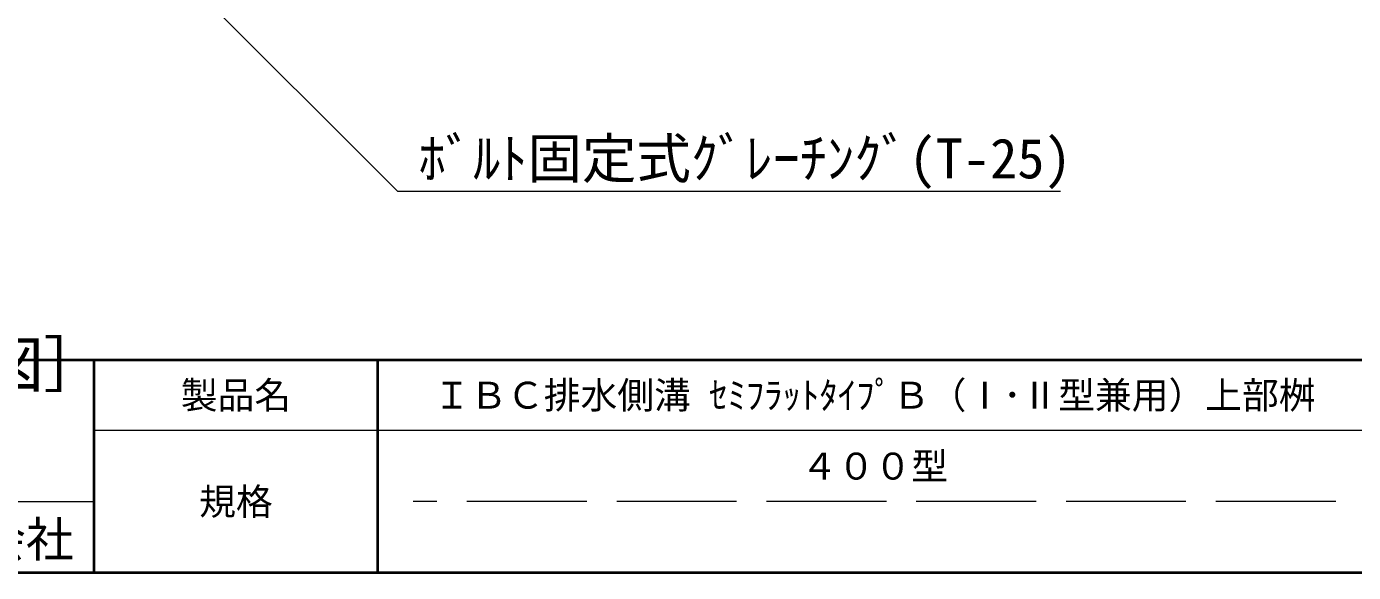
# Model space of a CAD drawing. Units: millimetres at full size; details may follow other scales. Extents: x 5964 to 125098, y -10801 to 28073.
# Drawn here: x 31291 to 32554, y -5283 to -4764 of the extents above; entities that cross this region are included whole.
import ezdxf
from ezdxf.enums import TextEntityAlignment as Align

# ---------------------------------------------------------------- set-up
doc = ezdxf.new("R2010")
doc.units = ezdxf.units.MM
doc.header["$LTSCALE"] = 19
doc.linetypes.add('DASHED', pattern=[7.5, 6, -1.5])
for name, color, linetype, lineweight in [('0_2', 7, 'Continuous', 20), ('図枠', 7, 'Continuous', 5), ('寸法線', 7, 'Continuous', 9), ('補助線', 8, 'Continuous', 13)]:
    doc.layers.add(name, color=color, linetype=linetype, lineweight=lineweight)
doc.styles.add('ＭＳ ゴシック', font='')
doc.styles.get('ＭＳ ゴシック').set_extended_font_data('MS Gothic')

msp = doc.modelspace()

# ---------------------------------------------------------------- linework, layer by layer
at = {"layer": '図枠', "lineweight": 40}
for p, q in [((29293.04, -5080.84), (33448.04, -5080.84)), ((31355.54, -5283.34), (31355.54, -5080.84)), ((31625.54, -5283.34), (31625.54, -5080.84)), ((29293.04, -5283.34), (33448.04, -5283.34))]:
    msp.add_line(p, q, dxfattribs=at)
at = {"layer": '図枠', "lineweight": 13}
msp.add_line((33448.04, -5148.34), (31355.54, -5148.34), dxfattribs=at)
at = {"layer": '図枠', "linetype": 'DASHED', "lineweight": 9}
msp.add_line((32536.79, -5215.84), (31659.29, -5215.84), dxfattribs=at)
at = {"layer": '寸法線'}
msp.add_lwpolyline([(31449.68, -4725.64), (31644.27, -4920.22), (32275.03, -4920.22)], dxfattribs=at)
at = {"layer": '補助線'}
msp.add_line((30680.54, -5215.84), (31355.54, -5215.84), dxfattribs=at)

# ---------------------------------------------------------------- texts
at = {"layer": '0_2', "style": 'ＭＳ ゴシック'}
msp.add_text('［平\u3000面\u3000図］', height=42.72, dxfattribs=at).set_placement((30958.06, -5119.43), align=Align.BOTTOM_LEFT)
at = {"layer": '図枠', "style": 'ＭＳ ゴシック'}
for s, height, p in [('製品名', 25.63, (31490.54, -5114.59)), ('ＩＢＣ排水側溝 ｾﾐﾌﾗｯﾄﾀｲﾌﾟＢ（Ⅰ･Ⅱ型兼用）上部桝', 25.63, (32098.04, -5114.59)), ('４００型', 25.63, (32098.04, -5182.09)), ('規格', 25.63, (31490.54, -5215.84)), ('東洋コンクリート工業株式会社', 33.32, (31018.04, -5251.7))]:
    msp.add_text(s, height=height, dxfattribs=at).set_placement(p, align=Align.MIDDLE_CENTER)
at = {"layer": '寸法線', "style": 'ＭＳ ゴシック'}
msp.add_text('ﾎﾞﾙﾄ固定式ｸﾞﾚｰﾁﾝｸﾞ(T-25)', height=37.98, dxfattribs=at).set_placement((31664.27, -4870.19), align=Align.TOP_LEFT)

doc.saveas('drawing.dxf')
